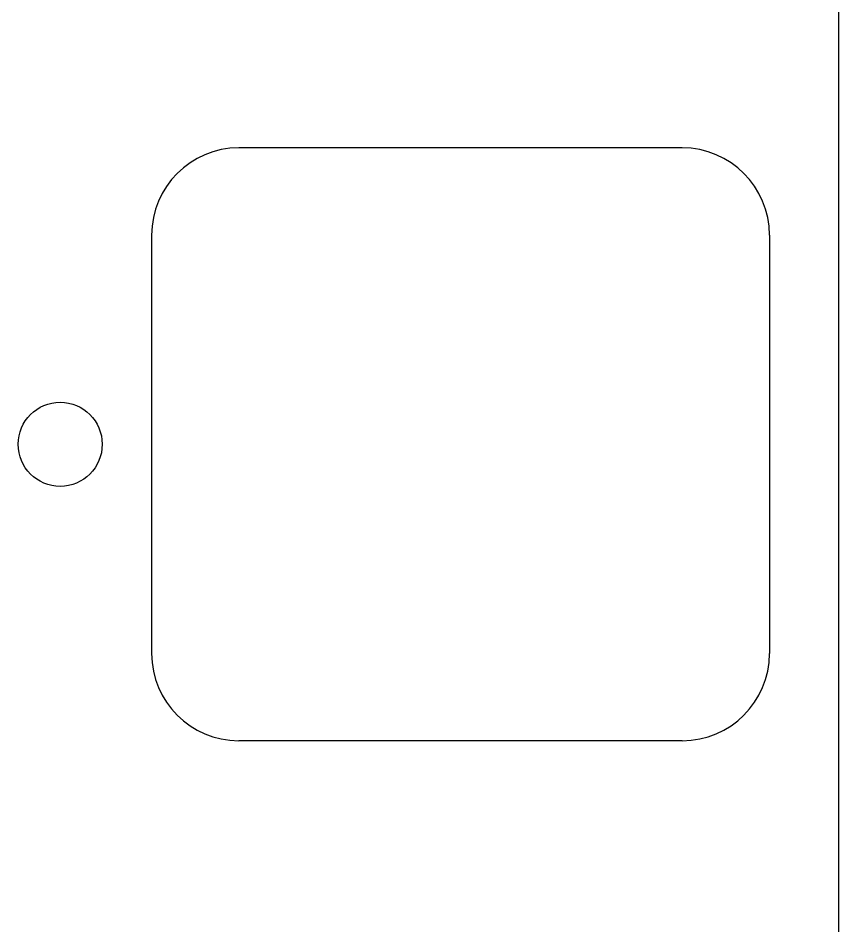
# Model space of a CAD drawing. Header units: millimetres. Extents: x -9 to 276, y -90 to 14.
# Drawn here: x 256.18 to 275.7, y -68.61 to -47.02 of the extents above; entities that cross this region are included whole.
import ezdxf

# ---------------------------------------------------------------- set-up
doc = ezdxf.new("R2010")
doc.units = ezdxf.units.MM
doc.layers.add('BLACK', color=7, linetype='CONTINUOUS')

msp = doc.modelspace()

# ---------------------------------------------------------------- linework, layer by layer
at = {"layer": 'BLACK', "linetype": 'Continuous'}
for p, q in [((275.701453, -83.45), (275.701452, -30.138199)), ((271.97645, -50.10205), (261.426449, -50.10205)), ((259.35145, -52.17705), (259.35145, -62.127051)), ((274.05145, -52.17705), (274.05145, -62.12705)), ((271.97645, -64.20205), (261.42645, -64.20205))]:
    msp.add_line(p, q, dxfattribs=at)
at = {"layer": 'BLACK'}
msp.add_circle((257.17645, -57.15205), 1, dxfattribs=at)
for centre, radius, start, end in [((261.426454, -52.177054), 2.075004, 90.0001381, 179.9998896), ((271.97645, -52.17705), 2.075, 0, 90), ((261.426452, -62.127048), 2.075002, 180.0000828, 269.9999448), ((271.97645, -62.12705), 2.075, 270, 0)]:
    msp.add_arc(centre, radius, start, end, dxfattribs=at)

doc.saveas('drawing.dxf')
